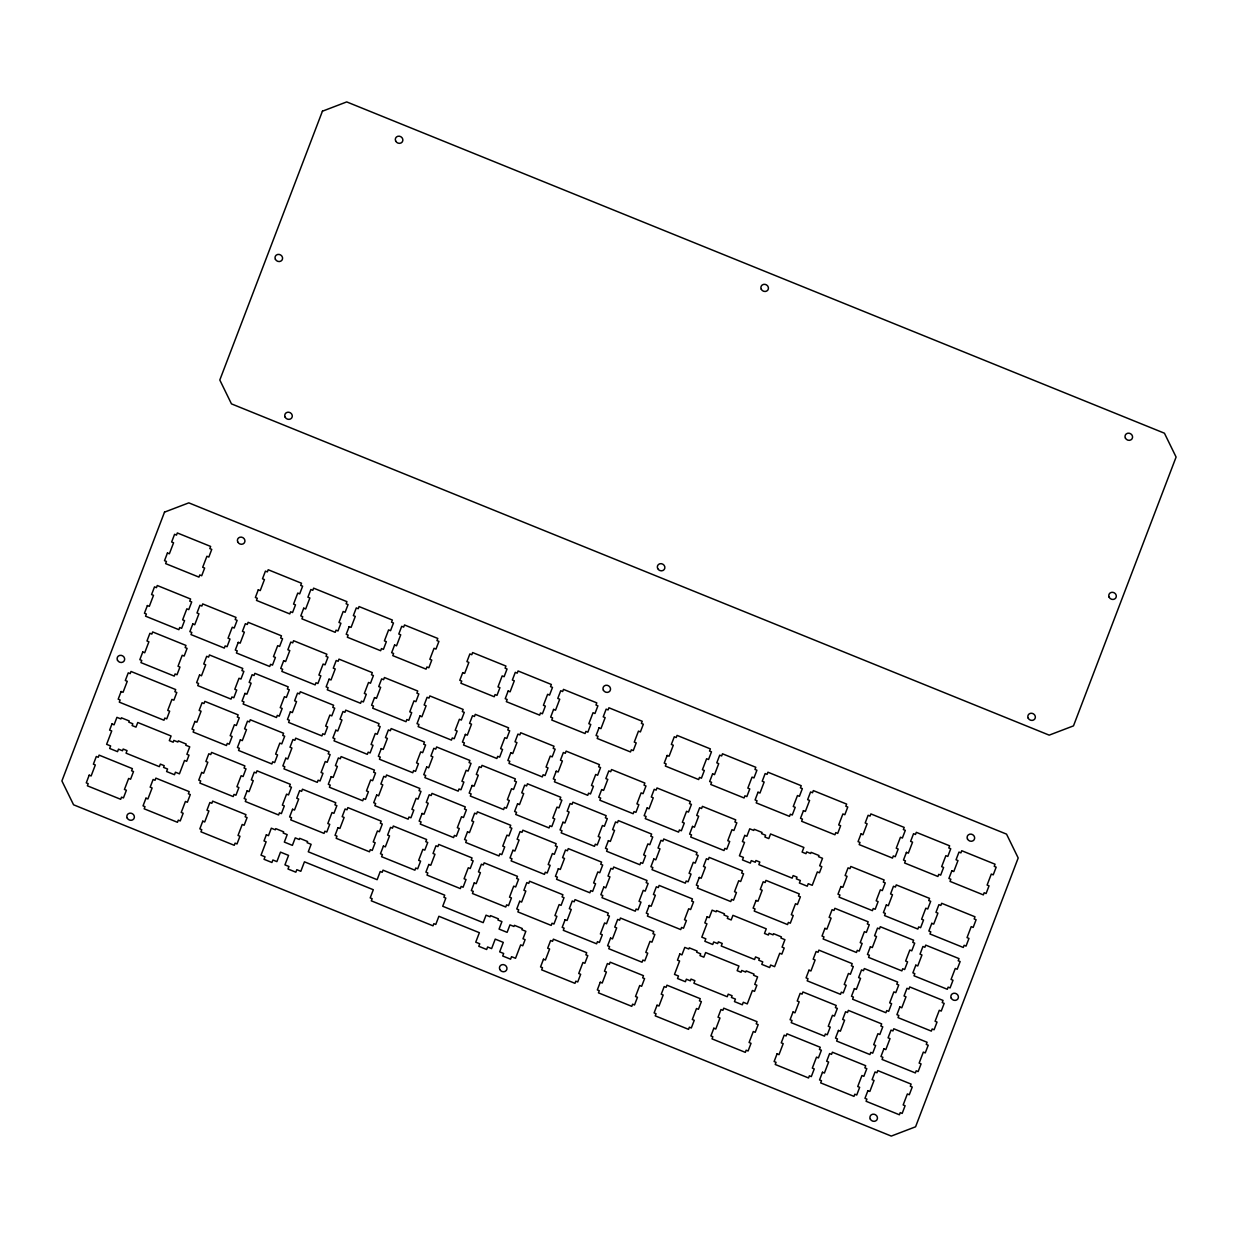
<?xml version="1.0" encoding="UTF-8"?>
<svg xmlns="http://www.w3.org/2000/svg" width="1238" height="1238" viewBox="0 0 1238 1238"><rect width="100%" height="100%" fill="white"/><g stroke="black" fill="none" stroke-linecap="round" stroke-linejoin="round"><path stroke-width="1.5" d="M164.515 512.13L61.9 780.946L73.568 804.793L891.283 1136.082L915.578 1126.797L1018.193 857.98L1006.54 834.133L188.81 502.86L164.515 512.13M322.422 111.203L219.807 380.02L231.46 403.867L1049.19 735.14L1073.485 725.87L1176.1 457.054L1164.432 433.207L346.717 101.918L322.422 111.203M147.384 605.552L144.444 613.243L146.378 614.033L145.558 616.184L178.876 629.678L179.696 627.527L181.63 628.316L184.57 620.625L182.636 619.836L186.83 608.833L188.764 609.622L191.704 601.947L189.754 601.157L190.59 599.006L157.272 585.512L156.452 587.663L154.502 586.874L151.578 594.565L153.512 595.339L149.318 606.341L147.384 605.552M167.44 552.984L164.515 560.675L166.449 561.464L165.629 563.615L198.947 577.109L199.767 574.958L201.701 575.747L204.641 568.056L202.692 567.267L206.901 556.28L208.835 557.054L211.76 549.378L209.826 548.589L210.646 546.438L177.328 532.944L176.508 535.095L174.573 534.305L171.649 541.996L173.583 542.77L169.374 553.773L167.44 552.984M89.182 775.174L86.258 782.865L88.192 783.639L87.372 785.805L120.69 799.299L121.51 797.148L123.444 797.922L126.384 790.246L124.434 789.457L128.644 778.454L130.578 779.244L133.518 771.553L131.568 770.779L132.389 768.628L99.086 755.118L98.266 757.269L96.316 756.495L93.392 764.171L95.326 764.96L91.132 775.963L89.182 775.174M121.123 691.516L118.183 699.207L120.132 699.981L119.312 702.147L163.973 720.237L164.793 718.086L166.743 718.876L169.668 711.185L167.734 710.395L171.927 699.408L173.877 700.182L176.802 692.506L174.868 691.717L175.688 689.566L131.011 671.46L130.191 673.611L128.257 672.838L125.317 680.513L127.266 681.302L123.057 692.305L121.123 691.516M111.962 723.951L109.609 730.095L111.73 730.946L106.623 744.332L110.631 745.957L109.671 748.464L117.548 751.652L118.492 749.145L122.5 750.77L123.15 749.036L127.034 750.599L126.059 753.168L159.362 766.662L160.352 764.109L164.221 765.672L163.571 767.405L167.563 769.015L166.604 771.537L174.481 774.725L175.44 772.218L179.433 773.827L184.539 760.442L186.659 761.308L189.012 755.165L186.892 754.313L189.739 746.839L185.746 745.214L186.195 744.053L178.318 740.85L177.87 742.026L173.862 740.401L173.181 742.196L169.312 740.618L171.076 735.991L137.758 722.497L135.994 727.124L132.126 725.561L132.806 723.766L128.798 722.156L129.247 720.98L121.37 717.792L120.922 718.953L116.929 717.344L114.082 724.818L111.962 723.951M142.772 651.993L139.832 659.668L141.766 660.458L140.946 662.609L174.264 676.103L175.084 673.952L177.019 674.741L179.959 667.05L178.024 666.261L182.218 655.273L184.153 656.063L187.093 648.372L185.158 647.582L185.979 645.431L152.661 631.937L151.841 634.088L149.906 633.299L146.966 640.99L148.9 641.779L144.707 652.766L142.772 651.993M192.803 623.967L189.878 631.643L191.813 632.432L190.992 634.583L224.31 648.078L225.13 645.927L227.065 646.716L229.989 639.025L228.055 638.235L232.264 627.248L234.199 628.022L237.123 620.346L235.189 619.557L236.009 617.406L202.692 603.912L201.871 606.063L199.937 605.274L196.997 612.965L198.947 613.754L194.737 624.741L192.803 623.967M145.976 798.185L143.035 805.861L144.985 806.65L144.165 808.801L177.467 822.295L178.287 820.144L180.237 820.933L183.162 813.242L181.228 812.468L185.421 801.466L187.371 802.255L190.296 794.564L188.362 793.775L189.182 791.624L155.864 778.129L155.044 780.28L153.11 779.491L150.169 787.182L152.119 787.972L147.91 798.959L145.976 798.185M199.55 674.989L196.625 682.68L198.56 683.469L197.74 685.62L231.057 699.114L231.877 696.963L233.812 697.752L236.737 690.061L234.802 689.272L239.011 678.269L240.946 679.058L243.871 671.383L241.936 670.594L242.756 668.443L209.439 654.948L208.618 657.099L206.684 656.31L203.744 664.001L205.694 664.775L201.484 675.778L199.55 674.989M194.939 721.429L192.014 729.105L193.948 729.894L193.128 732.045L226.446 745.539L227.266 743.388L229.2 744.177L232.14 736.486L230.191 735.697L234.4 724.71L236.334 725.499L239.259 717.808L237.325 717.019L238.145 714.868L204.843 701.373L204.007 703.524L202.073 702.735L199.148 710.426L201.082 711.216L196.888 722.203L194.939 721.429M238.238 642.367L235.297 650.043L237.232 650.832L236.412 652.983L269.729 666.493L270.549 664.326L272.499 665.116L275.424 657.44L273.49 656.651L277.683 645.648L279.618 646.437L282.558 638.746L280.624 637.957L281.444 635.806L248.126 622.312L247.306 624.463L245.372 623.689L242.431 631.365L244.366 632.154L240.172 643.156L238.238 642.367M258.293 589.799L255.368 597.49L257.303 598.264L256.483 600.415L289.8 613.924L290.621 611.773L292.555 612.547L295.495 604.871L293.561 604.082L297.754 593.079L299.689 593.869L302.629 586.178L300.679 585.404L301.515 583.237L268.197 569.743L267.377 571.894L265.427 571.12L262.502 578.796L264.437 579.585L260.243 590.588L258.293 589.799M201.686 772.45L198.761 780.141L200.695 780.93L199.875 783.081L233.193 796.576L234.013 794.425L235.947 795.214L238.888 787.523L236.938 786.734L241.147 775.731L243.081 776.52L246.006 768.844L244.072 768.055L244.892 765.904L211.59 752.41L210.754 754.561L208.82 753.772L205.895 761.463L207.829 762.237L203.636 773.239L201.686 772.45M244.985 693.404L242.044 701.079L243.979 701.869L243.159 704.02L276.476 717.514L277.297 715.363L279.246 716.152L282.171 708.461L280.237 707.672L284.431 696.685L286.365 697.458L289.305 689.783L287.371 688.993L288.191 686.842L254.873 673.348L254.053 675.499L252.119 674.71L249.178 682.401L251.113 683.19L246.919 694.178L244.985 693.404M202.769 821.181L199.829 828.872L201.763 829.661L200.943 831.812L234.261 845.306L235.081 843.155L237.015 843.945L239.955 836.254L238.021 835.464L242.215 824.477L244.149 825.251L247.089 817.575L245.139 816.786L245.975 814.635L212.657 801.141L211.837 803.292L209.887 802.503L206.963 810.194L208.897 810.967L204.703 821.97L202.769 821.181M240.373 739.829L237.433 747.52L239.383 748.294L238.547 750.445L271.865 763.954L272.685 761.788L274.635 762.577L277.56 754.901L275.625 754.112L279.819 743.11L281.769 743.899L284.694 736.208L282.759 735.418L283.579 733.267L250.262 719.773L249.442 721.924L247.507 721.15L244.567 728.826L246.501 729.615L242.308 740.618L240.373 739.829M283.657 660.767L280.732 668.458L282.666 669.247L281.846 671.398L315.164 684.893L315.984 682.742L317.918 683.515L320.859 675.84L318.909 675.05L323.118 664.048L325.052 664.837L327.993 657.146L326.043 656.372L326.863 654.221L293.561 640.711L292.741 642.878L290.791 642.089L287.866 649.764L289.8 650.554L285.607 661.556L283.657 660.767M303.728 608.198L300.803 615.89L302.737 616.679L301.917 618.83L335.219 632.324L336.055 630.173L337.989 630.962L340.914 623.271L338.98 622.482L343.174 611.479L345.123 612.268L348.048 604.593L346.114 603.804L346.934 601.653L313.616 588.158L312.796 590.309L310.862 589.52L307.922 597.211L309.871 597.985L305.662 608.988L303.728 608.198M247.12 790.865L244.18 798.541L246.13 799.33L245.294 801.481L278.612 814.975L279.432 812.824L281.382 813.614L284.307 805.923L282.372 805.133L286.566 794.146L288.516 794.92L291.441 787.244L289.506 786.455L290.326 784.304L257.009 770.81L256.189 772.961L254.254 772.172L251.314 779.863L253.248 780.652L249.055 791.639L247.12 790.865M290.404 711.804L287.479 719.479L289.413 720.268L288.593 722.419L321.911 735.914L322.731 733.763L324.666 734.552L327.606 726.861L325.656 726.087L329.865 715.084L331.799 715.874L334.74 708.182L332.79 707.393L333.61 705.242L300.308 691.748L299.488 693.899L297.538 693.11L294.613 700.801L296.547 701.59L292.354 712.593L290.404 711.804M285.808 758.229L282.868 765.92L284.802 766.709L283.982 768.86L317.299 782.354L318.12 780.203L320.054 780.977L322.994 773.301L321.06 772.512L325.254 761.509L327.188 762.299L330.128 754.607L328.178 753.834L329.014 751.683L295.696 738.173L294.876 740.339L292.926 739.55L290.002 747.226L291.936 748.015L287.742 759.018L285.808 758.229M266.356 834.799L264.004 840.942L266.124 841.794L261.017 855.179L265.009 856.804L264.05 859.311L271.927 862.499L272.886 859.992L276.894 861.617L280.5 852.131L288.562 855.396L284.941 864.867L288.934 866.492L287.99 868.999L295.851 872.186L296.811 869.68L300.819 871.304L304.44 861.818L373.303 889.72L370.193 897.89L372.127 898.68L371.307 900.831L433.006 925.823L433.842 923.672L435.776 924.461L438.886 916.29L479.369 932.694L475.748 942.18L479.74 943.789L478.781 946.296L486.658 949.5L487.617 946.977L491.61 948.602L495.231 939.116L503.293 942.381L499.672 951.867L503.665 953.492L502.705 955.999L510.582 959.187L511.542 956.68L515.534 958.289L520.656 944.904L522.776 945.77L525.113 939.627L522.993 938.775L525.841 931.301L521.848 929.676L522.297 928.515L514.42 925.328L513.971 926.488L509.979 924.879L507.116 932.353L499.069 929.088L501.916 921.614L497.924 919.989L498.372 918.813L490.496 915.625L490.047 916.801L486.054 915.176L483.191 922.65L442.724 906.262L445.835 898.092L443.9 897.302L444.721 895.151L383.006 870.159L382.186 872.31L380.252 871.521L377.141 879.692L308.262 851.79L311.125 844.316L307.117 842.691L307.566 841.515L299.689 838.327L299.24 839.503L295.248 837.878L292.4 845.353L284.338 842.088L287.185 834.613L283.192 833.004L283.641 831.828L275.764 828.64L275.316 829.8L271.323 828.191L268.476 835.665L266.356 834.799M329.091 679.167L326.151 686.858L328.101 687.647L327.281 689.798L360.583 703.292L361.419 701.141L363.353 701.931L366.278 694.239L364.343 693.45L368.537 682.463L370.487 683.237L373.412 675.561L371.477 674.772L372.298 672.621L338.98 659.127L338.16 661.278L336.225 660.488L333.285 668.18L335.235 668.953L331.026 679.956L329.091 679.167M349.162 626.614L346.222 634.289L348.157 635.079L347.336 637.23L380.654 650.724L381.474 648.573L383.409 649.362L386.349 641.671L384.414 640.897L388.608 629.894L390.543 630.684L393.483 622.993L391.548 622.203L392.369 620.052L359.051 606.558L358.231 608.709L356.296 607.92L353.356 615.611L355.291 616.4L351.097 627.387L349.162 626.614M292.555 809.265L289.615 816.941L291.549 817.73L290.729 819.881L324.047 833.391L324.867 831.224L326.801 832.013L329.741 824.338L327.807 823.549L332.001 812.546L333.935 813.335L336.875 805.644L334.925 804.855L335.761 802.704L302.443 789.21L301.623 791.361L299.673 790.587L296.749 798.262L298.683 799.052L294.489 810.054L292.555 809.265M335.838 730.203L332.898 737.894L334.848 738.684L334.028 740.835L367.33 754.329L368.166 752.178L370.1 752.952L373.025 745.276L371.091 744.487L375.284 733.484L377.234 734.273L380.159 726.582L378.224 725.808L379.045 723.657L345.727 710.148L344.907 712.314L342.972 711.525L340.032 719.201L341.982 719.99L337.773 730.993L335.838 730.203M331.227 776.628L328.302 784.319L330.237 785.109L329.416 787.26L362.734 800.754L363.554 798.603L365.489 799.392L368.413 791.701L366.479 790.912L370.688 779.925L372.623 780.698L375.547 773.023L373.613 772.233L374.433 770.082L341.115 756.588L340.295 758.739L338.361 757.95L335.421 765.641L337.37 766.43L333.161 777.418L331.227 776.628M374.526 697.582L371.586 705.258L373.52 706.047L372.7 708.198L406.018 721.692L406.838 719.541L408.772 720.33L411.712 712.639L409.778 711.865L413.972 700.863L415.906 701.652L418.846 693.961L416.912 693.172L417.732 691.021L384.414 677.526L383.594 679.677L381.66 678.888L378.72 686.579L380.654 687.369L376.46 698.371L374.526 697.582M394.582 645.013L391.657 652.705L393.591 653.478L392.771 655.629L426.089 669.139L426.909 666.973L428.843 667.762L431.783 660.086L429.834 659.297L434.043 648.294L435.977 649.083L438.917 641.392L436.968 640.603L437.788 638.452L404.486 624.958L403.665 627.109L401.716 626.335L398.791 634.011L400.725 634.8L396.531 645.803L394.582 645.013M337.974 827.665L335.049 835.356L336.984 836.145L336.163 838.296L369.481 851.79L370.301 849.639L372.236 850.413L375.16 842.738L373.226 841.948L377.435 830.946L379.37 831.735L382.294 824.044L380.36 823.27L381.18 821.119L347.863 807.609L347.042 809.776L345.108 808.987L342.168 816.662L344.118 817.451L339.908 828.454L337.974 827.665M381.273 748.603L378.333 756.294L380.267 757.083L379.447 759.234L412.765 772.729L413.585 770.578L415.519 771.367L418.459 763.676L416.525 762.887L420.719 751.899L422.653 752.673L425.593 744.997L423.659 744.208L424.479 742.057L391.162 728.563L390.341 730.714L388.407 729.925L385.467 737.616L387.401 738.39L383.207 749.392L381.273 748.603M376.662 795.044L373.721 802.719L375.656 803.508L374.835 805.659L408.153 819.154L408.973 817.003L410.923 817.792L413.848 810.101L411.914 809.327L416.107 798.324L418.042 799.114L420.982 791.422L419.048 790.633L419.868 788.482L386.55 774.988L385.73 777.139L383.795 776.35L380.855 784.041L382.79 784.83L378.596 795.833L376.662 795.044M419.945 715.982L417.02 723.673L418.955 724.447L418.135 726.613L451.452 740.107L452.272 737.956L454.207 738.73L457.147 731.054L455.197 730.265L459.406 719.263L461.341 720.052L464.281 712.361L462.331 711.587L463.151 709.436L429.849 695.926L429.013 698.077L427.079 697.304L424.154 704.979L426.089 705.768L421.895 716.771L419.945 715.982M383.409 846.065L380.468 853.756L382.403 854.545L381.583 856.696L414.9 870.19L415.72 868.039L417.67 868.828L420.595 861.137L418.661 860.348L422.854 849.361L424.789 850.135L427.729 842.459L425.795 841.67L426.615 839.519L393.297 826.025L392.477 828.176L390.543 827.386L387.602 835.077L389.537 835.851L385.343 846.854L383.409 846.065M426.692 767.018L423.767 774.694L425.702 775.483L424.882 777.634L458.199 791.128L459.019 788.977L460.954 789.767L463.894 782.076L461.944 781.302L466.153 770.299L468.088 771.088L471.028 763.397L469.078 762.608L469.898 760.457L436.596 746.963L435.761 749.114L433.826 748.325L430.901 756.016L432.836 756.805L428.642 767.792L426.692 767.018M462.733 672.621L459.793 680.312L461.743 681.086L460.907 683.237L494.225 696.746L495.045 694.58L496.995 695.369L499.92 687.694L497.986 686.904L502.179 675.902L504.114 676.691L507.054 669L505.119 668.211L505.94 666.059L472.622 652.565L471.802 654.716L469.867 653.943L466.927 661.618L468.862 662.407L464.668 673.41L462.733 672.621M422.081 813.443L419.156 821.134L421.09 821.908L420.27 824.075L453.588 837.569L454.408 835.418L456.342 836.192L459.283 828.516L457.333 827.727L461.542 816.724L463.476 817.513L466.416 809.822L464.467 809.048L465.287 806.897L431.985 793.388L431.164 795.539L429.215 794.765L426.29 802.441L428.224 803.23L424.03 814.233L422.081 813.443M465.38 734.382L462.439 742.073L464.389 742.862L463.569 745.013L496.871 758.507L497.691 756.356L499.641 757.145L502.566 749.454L500.632 748.665L504.825 737.678L506.775 738.452L509.7 730.776L507.766 729.987L508.586 727.836L475.268 714.341L474.448 716.493L472.514 715.703L469.573 723.394L471.523 724.168L467.314 735.171L465.38 734.382M428.828 864.48L425.903 872.156L427.837 872.945L427.017 875.096L460.335 888.59L461.155 886.439L463.089 887.228L466.03 879.537L464.08 878.763L468.289 867.761L470.223 868.55L473.164 860.859L471.214 860.07L472.034 857.919L438.732 844.424L437.912 846.575L435.962 845.786L433.037 853.477L434.971 854.266L430.778 865.269L428.828 864.48M472.127 785.418L469.187 793.109L471.136 793.883L470.316 796.049L503.618 809.544L504.439 807.393L506.388 808.166L509.313 800.491L507.379 799.702L511.573 788.699L513.522 789.488L516.447 781.797L514.513 781.023L515.333 778.857L482.015 765.363L481.195 767.514L479.261 766.74L476.321 774.415L478.27 775.205L474.061 786.207L472.127 785.418M508.153 691.021L505.228 698.712L507.162 699.501L506.342 701.652L539.66 715.146L540.48 712.995L542.414 713.769L545.354 706.093L543.42 705.304L547.614 694.301L549.548 695.091L552.488 687.399L550.539 686.626L551.359 684.475L518.057 670.965L517.236 673.132L515.287 672.342L512.362 680.018L514.296 680.807L510.102 691.81L508.153 691.021M467.515 831.843L464.575 839.534L466.525 840.323L465.705 842.474L499.007 855.969L499.843 853.818L501.777 854.607L504.702 846.916L502.767 846.127L506.961 835.139L508.911 835.913L511.836 828.237L509.901 827.448L510.721 825.297L477.404 811.803L476.584 813.954L474.649 813.165L471.709 820.856L473.659 821.63L469.45 832.632L467.515 831.843M510.814 752.797L507.874 760.472L509.808 761.262L508.988 763.413L542.306 776.907L543.126 774.756L545.06 775.545L548.001 767.854L546.066 767.08L550.26 756.078L552.194 756.867L555.135 749.176L553.2 748.386L554.02 746.235L520.703 732.741L519.883 734.892L517.933 734.103L515.008 741.794L516.942 742.583L512.749 753.571L510.814 752.797M474.262 882.88L471.322 890.571L473.272 891.345L472.452 893.511L505.754 907.005L506.59 904.854L508.524 905.628L511.449 897.952L509.514 897.163L513.708 886.16L515.658 886.95L518.583 879.259L516.648 878.485L517.469 876.334L484.151 862.824L483.331 864.975L481.396 864.201L478.456 871.877L480.406 872.666L476.197 883.669L474.262 882.88M517.561 803.818L514.621 811.509L516.556 812.298L515.735 814.449L549.053 827.943L549.873 825.792L551.808 826.582L554.748 818.891L552.813 818.101L557.007 807.114L558.942 807.888L561.882 800.212L559.947 799.423L560.768 797.272L527.45 783.778L526.63 785.929L524.68 785.14L521.755 792.831L523.689 793.604L519.496 804.607L517.561 803.818M553.587 709.42L550.662 717.111L552.597 717.901L551.777 720.052L585.079 733.546L585.914 731.395L587.849 732.184L590.774 724.493L588.839 723.704L593.033 712.717L594.983 713.49L597.908 705.815L595.973 705.026L596.793 702.875L563.476 689.38L562.656 691.531L560.721 690.742L557.781 698.433L559.731 699.222L555.522 710.21L553.587 709.42M512.95 850.258L510.01 857.934L511.944 858.723L511.124 860.874L544.441 874.368L545.262 872.217L547.196 873.007L550.136 865.316L548.202 864.542L552.396 853.539L554.33 854.328L557.27 846.637L555.336 845.848L556.156 843.697L522.838 830.203L522.018 832.354L520.084 831.565L517.144 839.256L519.078 840.045L514.884 851.032L512.95 850.258M556.233 771.197L553.309 778.888L555.243 779.661L554.423 781.812L587.741 795.322L588.561 793.171L590.495 793.945L593.435 786.269L591.485 785.48L595.695 774.477L597.629 775.267L600.554 767.575L598.619 766.802L599.44 764.635L566.122 751.141L565.302 753.292L563.367 752.518L560.443 760.194L562.377 760.983L558.168 771.986L556.233 771.197M519.697 901.279L516.757 908.971L518.691 909.76L517.871 911.911L551.189 925.405L552.009 923.254L553.943 924.043L556.883 916.352L554.949 915.563L559.143 904.576L561.077 905.349L564.017 897.674L562.083 896.885L562.903 894.734L529.585 881.239L528.765 883.39L526.831 882.601L523.891 890.292L525.825 891.066L521.631 902.069L519.697 901.279M562.981 822.233L560.056 829.909L561.99 830.698L561.17 832.849L594.488 846.343L595.308 844.192L597.242 844.981L600.182 837.29L598.233 836.517L602.442 825.514L604.376 826.303L607.301 818.612L605.367 817.823L606.187 815.672L572.869 802.178L572.049 804.329L570.114 803.539L567.19 811.23L569.124 812.02L564.915 823.007L562.981 822.233M599.022 727.836L596.082 735.511L598.016 736.301L597.196 738.452L630.513 751.946L631.334 749.795L633.268 750.584L636.208 742.893L634.274 742.119L638.468 731.116L640.402 731.906L643.342 724.215L641.408 723.425L642.228 721.274L608.91 707.78L608.09 709.931L606.156 709.142L603.216 716.833L605.15 717.622L600.956 728.625L599.022 727.836M558.369 868.658L555.444 876.349L557.379 877.123L556.558 879.29L589.876 892.784L590.696 890.633L592.631 891.406L595.571 883.731L593.621 882.942L597.83 871.939L599.765 872.728L602.689 865.037L600.755 864.263L601.575 862.097L568.273 848.603L567.437 850.754L565.503 849.98L562.578 857.655L564.513 858.445L560.319 869.447L558.369 868.658M601.668 789.596L598.728 797.287L600.678 798.077L599.842 800.228L633.16 813.722L633.98 811.571L635.93 812.36L638.854 804.669L636.92 803.88L641.114 792.877L643.048 793.666L645.988 785.991L644.054 785.202L644.874 783.05L611.557 769.556L610.736 771.707L608.802 770.918L605.862 778.609L607.796 779.383L603.602 790.386L601.668 789.596M543.482 959.218L540.542 966.909L542.476 967.698L541.656 969.849L574.974 983.343L575.794 981.192L577.728 981.966L580.668 974.291L578.734 973.501L582.928 962.499L584.862 963.288L587.802 955.597L585.868 954.823L586.688 952.672L553.371 939.162L552.55 941.329L550.616 940.54L547.676 948.215L549.61 949.004L545.416 960.007L543.482 959.218M565.116 919.695L562.191 927.37L564.126 928.16L563.305 930.311L596.623 943.805L597.443 941.654L599.378 942.443L602.318 934.752L600.368 933.978L604.577 922.975L606.512 923.765L609.436 916.074L607.502 915.284L608.322 913.133L575.02 899.639L574.184 901.79L572.25 901.001L569.325 908.692L571.26 909.481L567.066 920.468L565.116 919.695M608.415 840.633L605.475 848.324L607.425 849.098L606.589 851.249L639.907 864.758L640.727 862.607L642.677 863.381L645.602 855.706L643.667 854.916L647.861 843.914L649.795 844.703L652.736 837.012L650.801 836.238L651.621 834.072L618.304 820.577L617.483 822.728L615.549 821.955L612.609 829.63L614.543 830.419L610.349 841.422L608.415 840.633M603.804 887.058L600.863 894.749L602.813 895.538L601.993 897.689L635.295 911.183L636.115 909.032L638.065 909.822L640.99 902.131L639.056 901.341L643.249 890.354L645.199 891.128L648.124 883.452L646.19 882.663L647.01 880.512L613.692 867.018L612.872 869.169L610.938 868.38L607.997 876.071L609.932 876.844L605.738 887.847L603.804 887.058M647.087 808.012L644.162 815.687L646.097 816.476L645.277 818.628L678.594 832.122L679.414 829.971L681.349 830.76L684.289 823.069L682.355 822.295L686.548 811.292L688.483 812.082L691.423 804.39L689.473 803.601L690.309 801.45L656.991 787.956L656.171 790.107L654.221 789.318L651.296 797.009L653.231 797.798L649.037 808.785L647.087 808.012M667.158 755.443L664.233 763.119L666.168 763.908L665.348 766.059L698.665 779.553L699.485 777.402L701.42 778.191L704.345 770.5L702.41 769.726L706.619 758.724L708.554 759.513L711.479 751.822L709.544 751.033L710.364 748.882L677.047 735.387L676.227 737.539L674.292 736.749L671.352 744.44L673.302 745.23L669.093 756.217L667.158 755.443M610.551 938.095L607.61 945.786L609.56 946.559L608.74 948.71L642.042 962.22L642.862 960.069L644.812 960.843L647.737 953.167L645.803 952.378L649.996 941.375L651.946 942.164L654.871 934.473L652.937 933.7L653.757 931.533L620.439 918.039L619.619 920.19L617.685 919.416L614.744 927.092L616.679 927.881L612.485 938.884L610.551 938.095M600.26 982.229L597.335 989.905L599.269 990.694L598.449 992.845L631.767 1006.339L632.587 1004.188L634.521 1004.977L637.462 997.286L635.512 996.513L639.721 985.51L641.655 986.299L644.58 978.608L642.646 977.819L643.466 975.668L610.164 962.174L609.328 964.325L607.394 963.535L604.469 971.226L606.403 972.016L602.21 983.018L600.26 982.229M653.834 859.033L650.909 866.724L652.844 867.513L652.024 869.664L685.341 883.158L686.162 881.007L688.096 881.796L691.036 874.105L689.102 873.316L693.295 862.313L695.23 863.103L698.17 855.427L696.22 854.638L697.056 852.487L663.738 838.993L662.918 841.144L660.968 840.354L658.043 848.045L659.978 848.819L655.784 859.822L653.834 859.033M649.238 905.473L646.298 913.149L648.232 913.938L647.412 916.089L680.73 929.583L681.55 927.432L683.484 928.221L686.425 920.53L684.49 919.757L688.684 908.754L690.618 909.543L693.559 901.852L691.609 901.063L692.444 898.912L659.127 885.418L658.307 887.569L656.357 886.779L653.432 894.47L655.366 895.26L651.173 906.247L649.238 905.473M692.522 826.411L689.597 834.103L691.531 834.876L690.711 837.027L724.013 850.537L724.849 848.37L726.783 849.16L729.708 841.484L727.774 840.695L731.968 829.692L733.917 830.481L736.842 822.79L734.908 822.001L735.728 819.85L702.41 806.356L701.59 808.507L699.656 807.733L696.715 815.409L698.665 816.198L694.456 827.201L692.522 826.411M712.593 773.843L709.653 781.534L711.587 782.308L710.767 784.474L744.084 797.968L744.905 795.817L746.854 796.591L749.779 788.916L747.845 788.126L752.039 777.124L753.973 777.913L756.913 770.222L754.979 769.448L755.799 767.281L722.481 753.787L721.661 755.938L719.727 755.165L716.787 762.84L718.721 763.629L714.527 774.632L712.593 773.843M699.269 877.448L696.344 885.124L698.278 885.913L697.458 888.064L730.76 901.558L731.596 899.407L733.53 900.196L736.455 892.505L734.521 891.716L738.715 880.729L740.664 881.518L743.589 873.827L741.655 873.038L742.475 870.887L709.157 857.392L708.337 859.543L706.403 858.754L703.463 866.445L705.412 867.234L701.203 878.222L699.269 877.448M657.053 1005.225L654.113 1012.916L656.047 1013.705L655.227 1015.856L688.545 1029.351L689.365 1027.2L691.315 1027.989L694.239 1020.298L692.305 1019.508L696.499 1008.521L698.433 1009.295L701.373 1001.619L699.439 1000.83L700.259 998.679L666.942 985.185L666.121 987.336L664.187 986.547L661.247 994.238L663.181 995.012L658.987 1006.014L657.053 1005.225M679.817 954.018L677.48 960.146L679.6 961.013L674.493 974.399L678.486 976.008L677.526 978.515L685.403 981.703L686.363 979.196L690.355 980.821L691.021 979.088L694.889 980.666L693.914 983.235L727.232 996.729L728.207 994.16L732.091 995.723L731.426 997.457L735.418 999.081L734.459 1001.588L742.336 1004.776L743.295 1002.269L747.288 1003.894L752.41 990.508L754.53 991.359L756.867 985.231L754.747 984.365L757.594 976.89L753.602 975.281L754.05 974.105L746.174 970.917L745.725 972.078L741.732 970.468L741.051 972.248L737.167 970.685L738.931 966.042L705.629 952.548L703.849 957.175L699.981 955.612L700.662 953.833L696.669 952.208L697.118 951.032L689.241 947.844L688.792 949.02L684.784 947.395L681.937 954.869L679.817 954.018M707.146 916.785L704.809 922.914L706.929 923.78L701.807 937.166L705.815 938.775L704.855 941.298L712.732 944.486L713.692 941.979L717.684 943.588L718.35 941.87L722.218 943.433L721.243 946.002L754.561 959.496L755.536 956.928L759.405 958.506L758.755 960.224L762.747 961.849L761.788 964.356L769.665 967.543L770.624 965.036L774.617 966.661L779.723 953.275L781.843 954.127L784.196 947.999L782.076 947.132L784.923 939.673L780.93 938.048L781.379 936.872L773.502 933.684L773.054 934.86L769.061 933.235L768.38 935.015L764.496 933.452L766.26 928.825L732.942 915.331L731.178 919.958L727.31 918.379L727.99 916.6L723.982 914.975L724.431 913.814L716.554 910.611L716.121 911.787L712.113 910.162L709.266 917.637L707.146 916.785M758.012 792.243L755.087 799.934L757.022 800.723L756.201 802.874L789.519 816.368L790.339 814.217L792.274 815.006L795.214 807.315L793.264 806.526L797.473 795.539L799.408 796.313L802.348 788.637L800.398 787.848L801.218 785.697L767.916 772.203L767.096 774.354L765.146 773.564L762.221 781.255L764.156 782.029L759.962 793.032L758.012 792.243M744.75 835.418L742.413 841.561L744.533 842.413L739.426 855.798L743.419 857.423L742.46 859.93L750.336 863.118L751.296 860.611L755.288 862.236L755.954 860.503L759.823 862.081L758.848 864.635L792.165 878.144L793.14 875.576L797.024 877.138L796.359 878.872L800.352 880.497L799.392 883.004L807.269 886.191L808.228 883.684L812.236 885.294L817.343 871.908L819.463 872.775L821.8 866.646L819.68 865.78L822.527 858.305L818.535 856.681L818.983 855.52L811.107 852.332L810.658 853.493L806.665 851.883L805.984 853.663L802.1 852.084L803.88 847.457L770.562 833.963L768.798 838.59L764.914 837.027L765.595 835.232L761.602 833.623L762.051 832.447L754.174 829.259L753.725 830.435L749.733 828.81L746.87 836.284L744.75 835.418M756.062 900.444L753.122 908.135L755.056 908.924L754.236 911.075L787.554 924.569L788.374 922.418L790.308 923.192L793.249 915.516L791.314 914.727L795.508 903.725L797.442 904.514L800.382 896.838L798.448 896.049L799.268 893.898L765.951 880.388L765.13 882.555L763.196 881.765L760.256 889.457L762.19 890.23L757.996 901.233L756.062 900.444M713.831 1028.236L710.906 1035.927L712.84 1036.701L712.02 1038.868L745.338 1052.362L746.158 1050.211L748.092 1050.985L751.033 1043.309L749.083 1042.52L753.292 1031.517L755.226 1032.306L758.167 1024.615L756.217 1023.841L757.037 1021.675L723.735 1008.181L722.899 1010.332L720.965 1009.558L718.04 1017.234L719.974 1018.023L715.781 1029.026L713.831 1028.236M803.447 810.658L800.506 818.333L802.456 819.123L801.636 821.274L834.938 834.768L835.774 832.617L837.708 833.406L840.633 825.715L838.699 824.941L842.892 813.939L844.842 814.728L847.767 807.037L845.833 806.248L846.653 804.096L813.335 790.602L812.515 792.753L810.581 791.964L807.64 799.655L809.59 800.444L805.381 811.432L803.447 810.658M777.062 1053.848L774.121 1061.539L776.056 1062.312L775.236 1064.479L808.553 1077.973L809.373 1075.822L811.308 1076.596L814.248 1068.92L812.314 1068.131L816.507 1057.128L818.442 1057.917L821.382 1050.226L819.432 1049.453L820.268 1047.286L786.95 1033.792L786.13 1035.943L784.18 1035.169L781.255 1042.845L783.19 1043.634L778.996 1054.637L777.062 1053.848M793.016 1012.019L790.092 1019.71L792.026 1020.483L791.206 1022.65L824.523 1036.144L825.344 1033.993L827.278 1034.767L830.218 1027.091L828.268 1026.302L832.478 1015.299L834.412 1016.089L837.352 1008.397L835.402 1007.624L836.223 1005.457L802.92 991.963L802.1 994.114L800.15 993.34L797.226 1001.016L799.16 1001.805L794.966 1012.808L793.016 1012.019M808.987 970.19L806.062 977.881L807.996 978.654L807.176 980.821L840.494 994.315L841.314 992.164L843.248 992.938L846.173 985.262L844.239 984.473L848.448 973.47L850.382 974.26L853.307 966.569L851.373 965.795L852.193 963.628L818.875 950.134L818.055 952.285L816.121 951.511L813.18 959.187L815.13 959.976L810.921 970.979L808.987 970.19M824.957 928.361L822.017 936.052L823.966 936.826L823.146 938.977L856.448 952.486L857.269 950.335L859.218 951.109L862.143 943.433L860.209 942.644L864.403 931.641L866.352 932.431L869.277 924.74L867.343 923.966L868.163 921.799L834.845 908.305L834.025 910.456L832.091 909.682L829.15 917.358L831.1 918.147L826.891 929.15L824.957 928.361M840.927 886.532L837.987 894.223L839.937 894.997L839.101 897.148L872.419 910.657L873.239 908.506L875.189 909.28L878.113 901.604L876.179 900.815L880.373 889.812L882.307 890.602L885.247 882.911L883.313 882.137L884.133 879.97L850.815 866.476L849.995 868.627L848.061 867.853L845.121 875.529L847.055 876.318L842.861 887.321L840.927 886.532M860.998 833.963L858.058 841.654L859.992 842.428L859.172 844.595L892.49 858.089L893.31 855.938L895.244 856.711L898.184 849.036L896.25 848.247L900.444 837.244L902.378 838.033L905.318 830.342L903.369 829.568L904.204 827.417L870.887 813.908L870.066 816.074L868.117 815.285L865.192 822.961L867.126 823.75L862.932 834.752L860.998 833.963M822.481 1072.247L819.556 1079.938L821.49 1080.728L820.67 1082.879L853.988 1096.373L854.808 1094.222L856.742 1095.011L859.667 1087.32L857.733 1086.531L861.942 1075.543L863.876 1076.317L866.801 1068.642L864.867 1067.852L865.687 1065.701L832.369 1052.207L831.549 1054.358L829.615 1053.569L826.675 1061.26L828.624 1062.034L824.415 1073.036L822.481 1072.247M838.451 1030.418L835.511 1038.109L837.461 1038.899L836.64 1041.05L869.943 1054.544L870.763 1052.393L872.713 1053.182L875.637 1045.491L873.703 1044.702L877.897 1033.715L879.847 1034.488L882.771 1026.813L880.837 1026.023L881.657 1023.872L848.34 1010.378L847.519 1012.529L845.585 1011.74L842.645 1019.431L844.595 1020.205L840.385 1031.208L838.451 1030.418M854.421 988.589L851.481 996.28L853.415 997.07L852.595 999.221L885.913 1012.715L886.733 1010.564L888.683 1011.353L891.608 1003.662L889.673 1002.873L893.867 991.886L895.801 992.659L898.742 984.984L896.807 984.195L897.627 982.044L864.31 968.549L863.49 970.7L861.555 969.911L858.615 977.602L860.549 978.376L856.356 989.379L854.421 988.589M870.391 946.76L867.451 954.452L869.385 955.241L868.565 957.392L901.883 970.886L902.703 968.735L904.638 969.524L907.578 961.833L905.643 961.044L909.837 950.041L911.772 950.83L914.712 943.155L912.777 942.366L913.598 940.215L880.28 926.72L879.46 928.871L877.525 928.082L874.585 935.773L876.519 936.547L872.326 947.55L870.391 946.76M886.346 904.932L883.421 912.623L885.356 913.412L884.536 915.563L917.853 929.057L918.673 926.906L920.608 927.695L923.548 920.004L921.614 919.215L925.807 908.212L927.742 909.002L930.682 901.326L928.732 900.537L929.552 898.386L896.25 884.891L895.43 887.042L893.48 886.253L890.555 893.944L892.49 894.718L888.296 905.721L886.346 904.932M906.417 852.363L903.492 860.054L905.427 860.843L904.607 862.994L937.909 876.489L938.744 874.338L940.679 875.127L943.604 867.436L941.669 866.646L945.863 855.659L947.813 856.433L950.738 848.757L948.803 847.968L949.623 845.817L916.306 832.323L915.486 834.474L913.551 833.685L910.611 841.376L912.561 842.15L908.352 853.152L906.417 852.363M867.915 1090.663L864.975 1098.338L866.91 1099.127L866.089 1101.278L899.407 1114.773L900.227 1112.622L902.177 1113.411L905.102 1105.72L903.167 1104.946L907.361 1093.943L909.296 1094.732L912.236 1087.041L910.301 1086.252L911.122 1084.101L877.804 1070.607L876.984 1072.758L875.049 1071.969L872.109 1079.66L874.043 1080.449L869.85 1091.436L867.915 1090.663M883.886 1048.834L880.945 1056.509L882.88 1057.298L882.06 1059.449L915.377 1072.944L916.197 1070.793L918.132 1071.582L921.072 1063.891L919.138 1063.117L923.331 1052.114L925.266 1052.904L928.206 1045.212L926.272 1044.423L927.092 1042.272L893.774 1028.778L892.954 1030.929L891.02 1030.14L888.079 1037.831L890.014 1038.62L885.82 1049.607L883.886 1048.834M899.84 1007.005L896.916 1014.68L898.85 1015.47L898.03 1017.621L931.347 1031.115L932.168 1028.964L934.102 1029.753L937.042 1022.062L935.092 1021.288L939.302 1010.285L941.236 1011.075L944.176 1003.384L942.226 1002.594L943.047 1000.443L909.744 986.949L908.924 989.1L906.974 988.311L904.05 996.002L905.984 996.791L901.79 1007.778L899.84 1007.005M915.81 965.176L912.886 972.851L914.82 973.641L914 975.792L947.318 989.286L948.138 987.135L950.072 987.924L953.012 980.233L951.063 979.459L955.272 968.456L957.206 969.246L960.131 961.555L958.197 960.765L959.017 958.614L925.715 945.12L924.879 947.271L922.944 946.482L920.02 954.173L921.954 954.962L917.76 965.95L915.81 965.176M931.781 923.347L928.856 931.022L930.79 931.812L929.97 933.963L963.272 947.457L964.108 945.306L966.042 946.095L968.967 938.404L967.033 937.615L971.226 926.628L973.176 927.417L976.101 919.726L974.167 918.936L974.987 916.785L941.669 903.291L940.849 905.442L938.915 904.653L935.974 912.344L937.924 913.133L933.715 924.121L931.781 923.347M951.852 870.778L948.912 878.454L950.846 879.243L950.026 881.394L983.343 894.888L984.164 892.737L986.098 893.527L989.038 885.835L987.104 885.062L991.298 874.059L993.232 874.848L996.172 867.157L994.238 866.368L995.058 864.217L961.74 850.723L960.92 852.874L958.986 852.084L956.045 859.776L957.98 860.565L953.786 871.552L951.852 870.778M237.758 541.996A3.869 3.528 27.8 0 0 244.304 542.94A3.869 3.528 27.8 0 0 241.456 537.137A3.869 3.528 27.8 0 0 237.758 541.996M127.189 818.024A3.869 3.528 27.8 0 0 133.735 818.968A3.869 3.528 27.8 0 0 130.903 813.165A3.869 3.528 27.8 0 0 127.189 818.024M499.796 969.478A3.869 3.528 27.8 0 0 506.342 970.422A3.869 3.528 27.8 0 0 503.495 964.619A3.869 3.528 27.8 0 0 499.796 969.478M870.268 1119.059A3.869 3.528 27.8 0 0 876.814 1120.003A3.869 3.528 27.8 0 0 873.982 1114.2A3.869 3.528 27.8 0 0 870.268 1119.059M603.339 690.123A3.869 3.528 27.8 0 0 609.885 691.067A3.869 3.528 27.8 0 0 607.053 685.264A3.869 3.528 27.8 0 0 603.339 690.123M967.466 838.993A3.869 3.528 27.8 0 0 974.012 839.937A3.869 3.528 27.8 0 0 971.18 834.133A3.869 3.528 27.8 0 0 967.466 838.993M117.471 660.21A3.869 3.528 27.8 0 0 124.017 661.154A3.869 3.528 27.8 0 0 121.185 655.351A3.869 3.528 27.8 0 0 117.471 660.21M951.217 998.122A3.869 3.528 27.8 0 0 957.763 999.066A3.869 3.528 27.8 0 0 954.931 993.247A3.869 3.528 27.8 0 0 951.217 998.122M1109.124 597.18A3.869 3.528 27.8 0 0 1115.67 598.124A3.869 3.528 27.8 0 0 1112.823 592.321A3.869 3.528 27.8 0 0 1109.124 597.18M275.378 259.268A3.869 3.528 27.8 0 0 281.924 260.228A3.869 3.528 27.8 0 0 279.076 254.409A3.869 3.528 27.8 0 0 275.378 259.268M1125.373 438.051A3.869 3.528 27.8 0 0 1131.919 439.01A3.869 3.528 27.8 0 0 1129.071 433.192A3.869 3.528 27.8 0 0 1125.373 438.051M395.665 141.055A3.869 3.528 27.8 0 0 402.211 142.014A3.869 3.528 27.8 0 0 399.363 136.195A3.869 3.528 27.8 0 0 395.665 141.055M657.688 568.552A3.869 3.528 27.8 0 0 664.233 569.495A3.869 3.528 27.8 0 0 661.402 563.692A3.869 3.528 27.8 0 0 657.688 568.552M1028.174 718.133A3.869 3.528 27.8 0 0 1034.72 719.077A3.869 3.528 27.8 0 0 1031.888 713.274A3.869 3.528 27.8 0 0 1028.174 718.133M285.096 417.082A3.869 3.528 27.8 0 0 291.642 418.042A3.869 3.528 27.8 0 0 288.794 412.223A3.869 3.528 27.8 0 0 285.096 417.082M761.246 289.197A3.869 3.528 27.8 0 0 767.792 290.141A3.869 3.528 27.8 0 0 764.945 284.338A3.869 3.528 27.8 0 0 761.246 289.197"/></g></svg>
